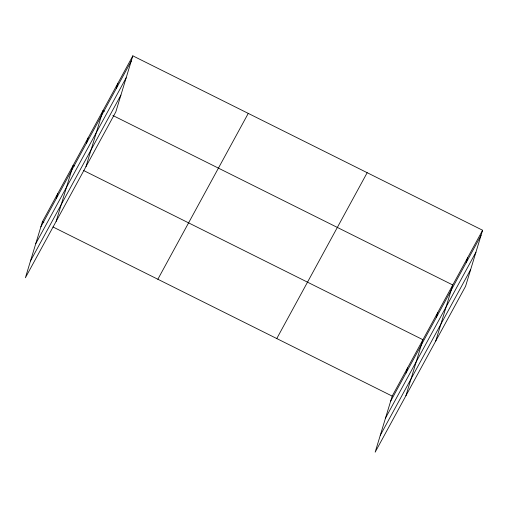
<?xml version="1.0" encoding="UTF-8"?>
<svg xmlns="http://www.w3.org/2000/svg" width="508" height="508" viewBox="0 0 508 508"><rect width="100%" height="100%" fill="white"/><g stroke="black" fill="none" stroke-linecap="round" stroke-linejoin="round"><path stroke-width="0.76" d="M132.836 55.842L42.431 221.698L25.4 277.749L115.811 111.893L132.836 55.842L482.6 230.251L465.569 286.302L375.164 452.158L392.189 396.107L482.6 230.251M56.229 198.666L57.798 193.504M56.14 221.355L73.165 165.31L74.574 166.008M86.519 143.104L88.087 137.941M85.973 166.624L103.003 110.579L104.407 111.277M116.351 88.373L117.919 83.21M405.994 373.075L407.562 367.913M405.905 395.764L422.929 339.719L83.725 170.574M436.277 317.519L437.845 312.35M435.737 341.033L452.768 284.988L112.852 115.487M466.115 262.782L467.684 257.62M40.862 226.86L131.267 61.011M35.757 243.656L126.168 77.8M30.499 260.953L120.91 95.098M157.848 279.254L248.26 113.398M276.771 338.55L367.176 172.701M390.62 401.276L481.032 235.42M385.521 418.065L475.926 252.209M380.263 435.362L470.675 269.513M42.431 221.698L43.834 222.402M52.984 226.962L392.189 396.107"/></g></svg>
